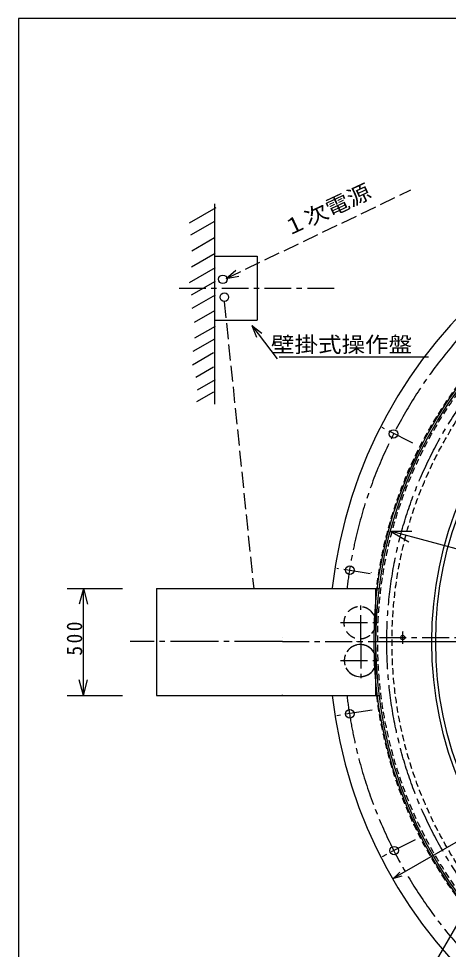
# Model space of a CAD drawing. Units: millimetres, scale not verified. Extents: x -4852 to 4898, y -3473 to 3427.
# Drawn here: x -4852 to -2842, y -929 to 3427 of the extents above; entities that cross this region are included whole.
import ezdxf
from ezdxf.enums import TextEntityAlignment as Align

# ---------------------------------------------------------------- set-up
doc = ezdxf.new("R2010")
doc.units = ezdxf.units.MM
doc.header["$LTSCALE"] = 25
for name, pattern in [('CHAIN1', [8, 5, -1, 1, -1]), ('CHAIN2', [12, 9, -1, 1, -1]), ('DASHED1', [1.8, 1.2, -0.6]), ('DASHED2', [3, 2, -1]), ('DASHED3', [4, 3, -1])]:
    doc.linetypes.add(name, pattern=pattern)
doc.layers.add('0-0', color=7, linetype='Continuous')
doc.styles.add('ＭＳ ゴシック', font='')
doc.styles.get('ＭＳ ゴシック').set_extended_font_data('MS Gothic')

msp = doc.modelspace()

# ---------------------------------------------------------------- linework, layer by layer
at = {"layer": '0-0', "linetype": 'DASHED3'}
for p, q in [((-3880.96, 2211.34), (-3017.06, 2624.91)), ((-3890.15, 2101.06), (-3752.29, 759.26))]:
    msp.add_line(p, q, dxfattribs=at)
at = {"layer": '0-0'}
for p, q in [((-3929.79, 2540.64), (-4053.53, 2469.2)), ((-3936.1, 2560.57), (-3936.1, 1622.61)), ((-3936.46, 2477.22), (-4048.06, 2412.79)), ((-3936.46, 2400.44), (-4042.33, 2339.31)), ((-3933.13, 2326.99), (-4043.02, 2263.54)), ((-3936.1, 2315.39), (-3736.1, 2315.39)), ((-3736.1, 2315.39), (-3736.1, 2015.39)), ((-3933.13, 2260.23), (-4054.72, 2190.02)), ((-3880.96, 2211.34), (-3835.39, 2250.37)), ((-3880.96, 2211.34), (-3821.98, 2222.36)), ((-3933.13, 2196.8), (-4045.39, 2131.98)), ((-3933.13, 2133.37), (-4041.38, 2070.87)), ((-3936.46, 2059.93), (-4031.17, 2005.25)), ((-3936.1, 2015.39), (-3736.1, 2015.39)), ((-3933.13, 1986.49), (-4029.36, 1930.93)), ((-3761.48, 1990.77), (-3642.01, 1834.53)), ((-3761.48, 1990.77), (-3713.94, 1954.17)), ((-3761.48, 1990.77), (-3738.62, 1935.3)), ((-3936.46, 1926.4), (-4036.7, 1868.53)), ((-3939.8, 1862.97), (-4039.28, 1805.54)), ((-3632.82, 1843.72), (-2934.35, 1843.72)), ((-3939.8, 1796.2), (-4023.19, 1748.06)), ((-3933.13, 1736.11), (-4016.52, 1687.97)), ((-3939.8, 1679.36), (-4019.97, 1633.08)), ((-3113.04, 1028.12), (-3013.04, 1028.12)), ((-3113.04, 1028.12), (-3026.44, 978.12)), ((-1814.59, 680.2), (-3113.04, 1028.12)), ((-3202.72, 834.08), (-3202.39, 834.08)), ((-3202.15, 833.85), (-3201.66, 833.85)), ((-3201.66, 832.9), (-3201.66, 834.17)), ((-4624.23, 759.08), (-4365.43, 759.08)), ((-4549.23, 759.08), (-4568.65, 686.64)), ((-4549.23, 259.08), (-4549.23, 759.08)), ((-4549.23, 759.08), (-4529.82, 686.64)), ((-4207.04, 759.08), (-3164.64, 759.08)), ((-3182.04, 758.72), (-3182.04, 259.08)), ((-3201.15, 512.44), (-3201.15, 510.67)), ((-2021.7, 510.88), (-3182.08, 510.88)), ((-4549.23, 259.08), (-4568.65, 331.52)), ((-4549.23, 259.08), (-4529.82, 331.52)), ((-3201.15, 312.19), (-3201.15, 311.54)), ((-4624.23, 259.08), (-4365.43, 259.08)), ((-3558.78, 259.08), (-3558.78, 261.06)), ((-2684.26, -608.76), (-3062.22, -1263.41))]:
    msp.add_line(p, q, dxfattribs=at)
at = {"layer": '0-0', "linetype": 'CHAIN1'}
for p, q in [((-4101.53, 2165.39), (-3366.3, 2165.39)), ((-3007.53, 1439.69), (-3152.17, 1513.39)), ((-3207.56, 828.87), (-3363.64, 853.59)), ((-3618.83, 759.08), (-3618.83, 757.3)), ((-3250.73, 509.44), (-3250.73, 679.44)), ((-3345.84, 600.12), (-3163.64, 600.12)), ((-3617.47, 531.12), (-3617.12, 531.12)), ((-3163.87, 531.12), (-2012.82, 531.12)), ((-3617.47, 511.12), (1271.63, 511.12)), ((-3271.77, 511.09), (-3271.77, 509.44)), ((-3250.73, 510.44), (-3250.73, 340.44)), ((-3345.84, 422.12), (-3163.64, 422.12)), ((-3618.83, 261.92), (-3618.83, 259.55)), ((-3198.91, 190.44), (-3363.64, 164.35)), ((-2997.68, -416.73), (-3152.17, -495.44))]:
    msp.add_line(p, q, dxfattribs=at)
at = {"layer": '0-0', "color": 4}
for p, q in [((734.15, 1615.81), (-3102.64, -599.35)), ((-3097.15, -596.19), (-3068.86, -567.9)), ((-3097.15, -596.19), (-3058.51, -585.83))]:
    msp.add_line(p, q, dxfattribs=at)
at = {"layer": '0-0', "linetype": 'CHAIN2'}
for p, q in [((-3617.36, 511.12), (-4329.66, 511.12)), ((-3094.95, -589.42), (-3095.41, -589.69))]:
    msp.add_line(p, q, dxfattribs=at)
at = {"layer": '0-0'}
for points in [[(4897.98, 3427.02), (-4852.02, 3427.02), (-4852.02, -3472.98)], [(-4207.04, 759.08), (-4207.04, 259.08), (-3164.64, 259.08)]]:
    msp.add_lwpolyline(points, dxfattribs=at)
for centre, radius in [((-1181.73, 510.5), 2008), ((-1181.19, 510.48), 2000), ((-3896.4, 2206.81), 20), ((-1179.4, 510.21), 1740), ((-1180.93, 510.21), 1720), ((-3889.73, 2123.36), 20), ((-3098.14, 1483.07), 20), ((-3303.07, 845.08), 20), ((-3055.49, 529.97), 10), ((-3303.25, 172.75), 20), ((-3095.65, -467.03), 20)]:
    msp.add_circle(centre, radius, dxfattribs=at)
at = {"layer": '0-0', "linetype": 'DASHED1'}
for centre, radius in [((-1181.42, 511.31), 1991), ((-1180.49, 509.73), 1925)]:
    msp.add_circle(centre, radius, dxfattribs=at)
at = {"layer": '0-0', "linetype": 'CHAIN2'}
msp.add_circle((-1179.87, 508.54), 1950, dxfattribs=at)
msp.add_circle((-1179.87, 508.54), 1950, dxfattribs=at)
at = {"layer": '0-0'}
for centre, radius, start, end in [((-1181.73, 510.5), 2218, 186.53171, 173.4667), ((-3255.45, 599.3), 75, 317.44866, 43.48613), ((-3253.53, 422.28), 75, 45.33902, 146.47348), ((-3253.85, 421.97), 75, 44.49297, 46.52077), ((-3253.85, 421.97), 75, 319.42478, 45.16901), ((-3253.85, 421.97), 75, 319.06152, 44.48996), ((-3253.85, 421.97), 75, 319.11, 26.33151), ((-3253.53, 422.28), 75, 352.27817, 32.89342), ((-3253.85, 422.28), 75, 29.77454, 29.8937), ((-3253.85, 421.97), 75, 206.56505, 319.42478)]:
    msp.add_arc(centre, radius, start, end, dxfattribs=at)
at = {"layer": '0-0', "linetype": 'CHAIN2'}
msp.add_arc((-1180.85, 508.83), 2150, 186.68781, 173.36037, dxfattribs=at)
at = {"layer": '0-0', "linetype": 'DASHED1'}
msp.add_arc((-1180.45, 510.87), 2014, 187.18256, 172.96818, dxfattribs=at)
at = {"layer": '0-0', "linetype": 'DASHED2'}
for centre, start, end in [((-3255.74, 599.54), 41.2291, 317.5313), ((-3253.74, 422.34), 44.01365, 319.33671)]:
    msp.add_arc(centre, 75, start, end, dxfattribs=at)
at = {"layer": '0-0', "linetype": 'CHAIN1'}
msp.add_arc((-1181.19, 511.1), 1875, 178.54636, 180.29913, dxfattribs=at)

# ---------------------------------------------------------------- texts
at = {"layer": '0-0', "style": 'ＭＳ ゴシック', "width": 1.1}
msp.add_text('１次電源', height=73.31, rotation=25, dxfattribs=at).set_placement((-3585.53, 2385.98), align=Align.BOTTOM_LEFT)
msp.add_text('壁掛式操作盤', height=73.31, dxfattribs=at).set_placement((-3671.5, 1842.92), align=Align.BOTTOM_LEFT)
at = {"layer": '0-0', "insert": (-4553.48, 445.9), "char_height": 73.31, "attachment_point": 7, "rotation": 90, "style": 'ＭＳ ゴシック'}
msp.add_mtext('\\T1.27;\\W0.9;500', dxfattribs=at)

doc.saveas('drawing.dxf')
